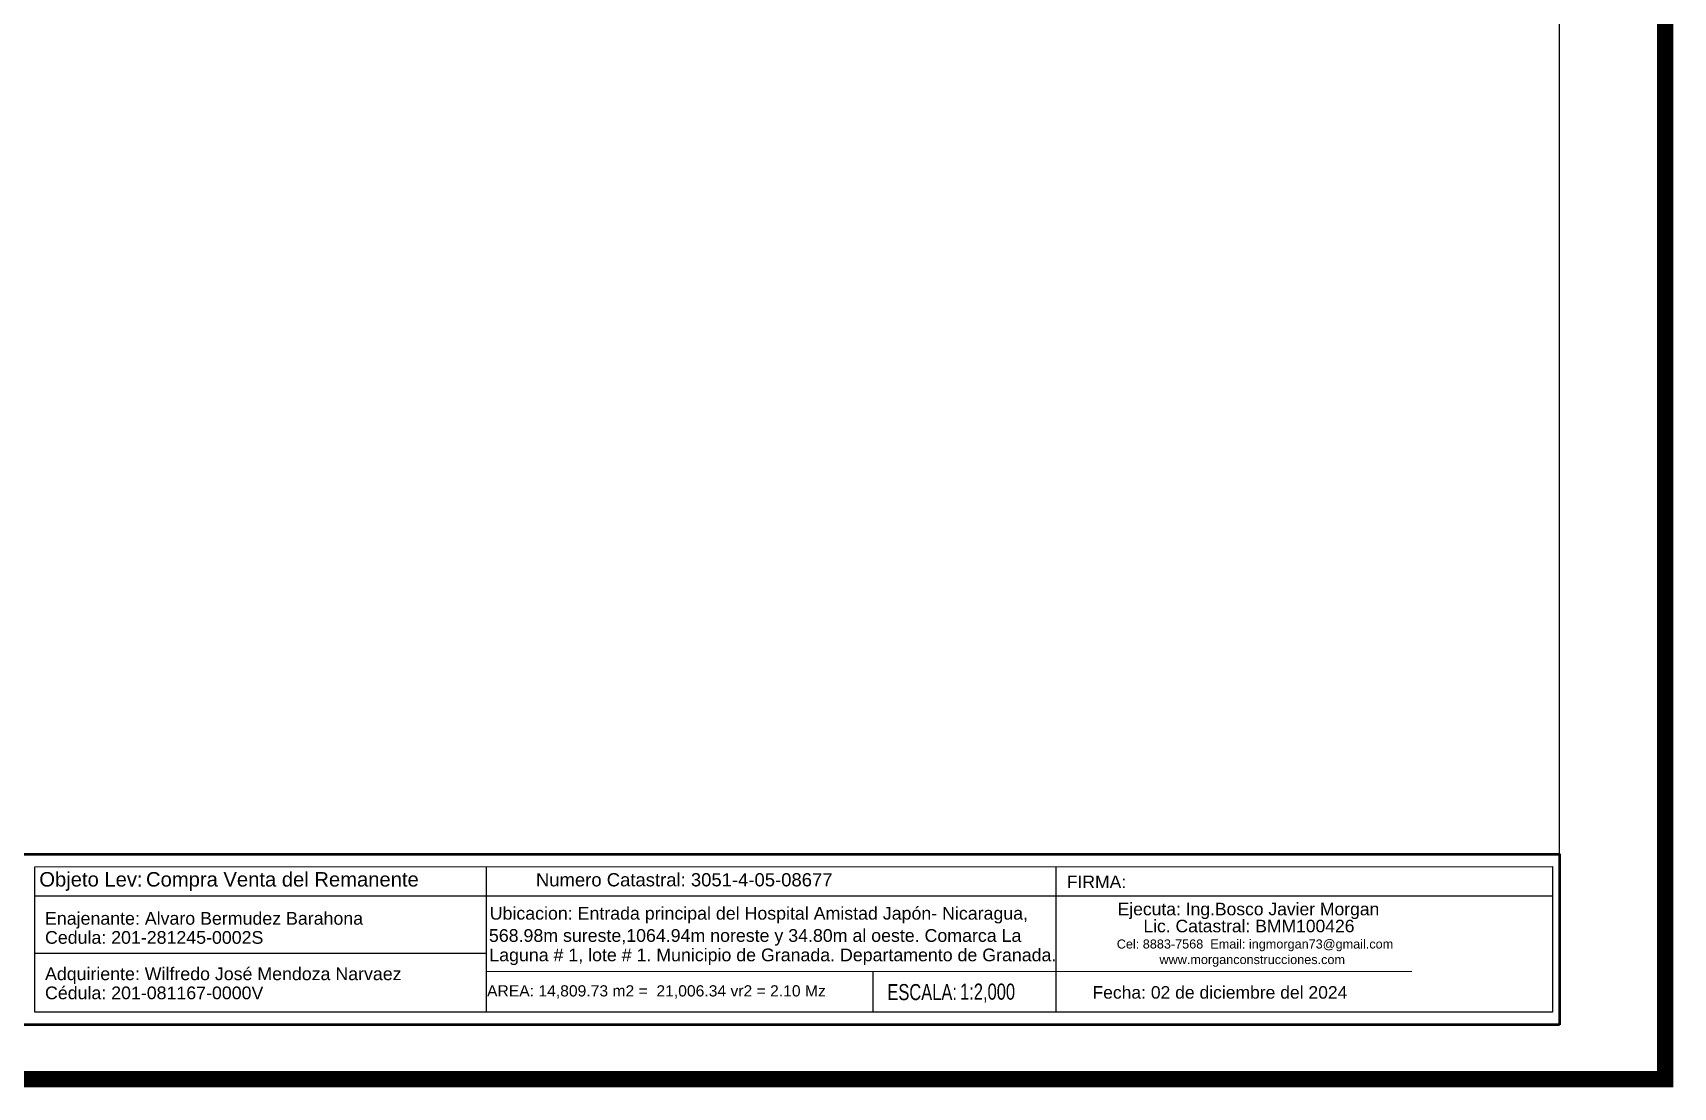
# Model space of a CAD drawing. Header units: millimetres. Extents: x 604022 to 1211550, y 1310365 to 2622648.
# Drawn here: x 604996.8 to 605229.5, y 1310555.3 to 1310704.9 of the extents above; entities that cross this region are included whole.
import ezdxf
from ezdxf.enums import TextEntityAlignment as Align

# ---------------------------------------------------------------- set-up
doc = ezdxf.new("R2010")
doc.units = ezdxf.units.MM
doc.layers.add('CAJETIN', color=5, linetype='Continuous')
doc.layers.add('FRAME 025', color=7, linetype='Continuous')
doc.styles.add('HECTOR LOPEZ', font='arial.ttf')
doc.styles.add('PI', font='arial.ttf', dxfattribs={"height": 0.4})
doc.styles.add('Style-ENGINEERING', font='ENGINEERING.shx')
doc.styles.add('TSN - Swis721 LtCn BT', font='swisscl.ttf')

msp = doc.modelspace()

# ---------------------------------------------------------------- linework, layer by layer
for p, q in [((605061.102, 1310586.533), (605061.102, 1310565.932)), ((605141.896, 1310586.545), (605141.896, 1310565.905)), ((604997.078, 1310582.414), (605137.451, 1310582.414)), ((605137.451, 1310582.414), (605212.375, 1310582.414)), ((605061.102, 1310571.699), (605192.389, 1310571.714)), ((605115.931, 1310571.605), (605115.931, 1310565.901))]:
    msp.add_line(p, q)
at = {"const_width": 2.28}
msp.add_lwpolyline([(604809.23, 1310556.394), (605228.33, 1310556.394), (605228.33, 1310853.394), (604809.23, 1310853.394)], close=True, dxfattribs=at)
at = {"lineweight": 50}
msp.add_lwpolyline([(605213.33, 1310564.098), (604995.262, 1310564.098), (604995.262, 1310588.346), (605213.33, 1310588.346)], close=True, dxfattribs=at)
msp.add_lwpolyline([(605212.375, 1310565.916), (604997.078, 1310565.883), (604997.078, 1310586.523), (605212.375, 1310586.556)], close=True)
msp.add_lwpolyline([(604997.078, 1310574.262), (605061.102, 1310574.262)])
at = {"layer": 'CAJETIN'}
for p, q in [((605213.33, 1310564.098), (605213.33, 1310838.394)), ((604824.23, 1310564.098), (605213.33, 1310564.098))]:
    msp.add_line(p, q, dxfattribs=at)

# ---------------------------------------------------------------- texts
at = {"color": 7, "lineweight": 50, "style": 'HECTOR LOPEZ'}
for s, height, p in [('Objeto Lev:', 2.05045, (604997.72, 1310583.734)), ('Compra Venta del Remanente ', 2.05045, (605012.857, 1310583.73)), ('Enajenante: Alvaro Bermudez Barahona', 1.8044, (604998.53, 1310578.315)), ('Ubicacion: Entrada principal del Hospital Amistad Japón- Nicaragua,', 1.8044, (605061.607, 1310579.034)), ('Cedula: 201-281245-0002S', 1.8044, (604998.53, 1310575.608)), ('568.98m sureste,1064.94m noreste y 34.80m al oeste. Comarca La ', 1.8044, (605061.496, 1310575.882)), ('Laguna # 1, lote # 1. Municipio de Granada. Departamento de Granada.', 1.8044, (605061.551, 1310573.127)), ('Adquiriente: Wilfredo José Mendoza Narvaez', 1.8044, (604998.53, 1310570.447)), ('Cédula: 201-081167-0000V', 1.8044, (604998.53, 1310567.739))]:
    msp.add_text(s, height=height, dxfattribs=at).set_placement(p)
at = {"style": 'PI'}
msp.add_text('AREA: 14,809.73 m2 =  21,006.34 vr2 = 2.10 Mz', height=1.5908, dxfattribs=at).set_placement((605061.227, 1310568.133))
at = {"attachment_point": 1, "style": 'Style-ENGINEERING'}
for s, insert, char_height, width in [('{\\fArial|b0|i0|c0|p34;Numero Catastral: 3051-4-05-08677}', (605068.165, 1310585.63), 1.87457, 91.96519), ('{\\fArial|b0|i0|c0|p34;FIRMA:}', (605143.466, 1310585.285), 1.77694, 69.63112), ('{\\fArial|b0|i0|c0|p34;Ejecuta: Ing.Bosco Javier Morgan}', (605150.67, 1310581.428), 1.77694, 69.63112), ('{\\fArial|b0|i0|c0|p34;Lic. Catastral: BMM100426}', (605154.327, 1310579.018), 1.77694, 69.63112), ('{\\fArial|b0|i0|c0|p34;Fecha: 02 de diciembre del 2024}', (605147.103, 1310569.6), 1.77694, 69.63112)]:
    msp.add_mtext(s, dxfattribs=dict(at, insert=insert, char_height=char_height, width=width))
at = {"color": 1, "insert": (605150.549, 1310576.22), "char_height": 1.28406, "width": 69.63112, "attachment_point": 1, "style": 'Style-ENGINEERING'}
msp.add_mtext('{\\fArial|b0|i0|c0|p34;Cel: 8883-7568  Email: ingmorgan73@gmail.com}', dxfattribs=at)
at = {"color": 5, "insert": (605156.605, 1310574.013), "char_height": 1.28406, "width": 69.63112, "attachment_point": 1, "style": 'Style-ENGINEERING'}
msp.add_mtext('{\\fArial|b0|i0|c0|p34;www.morganconstrucciones.com}', dxfattribs=at)
at = {"layer": 'FRAME 025', "color": 0, "style": 'TSN - Swis721 LtCn BT'}
for s, p in [('ESCALA:', (605118.007, 1310568.753)), ('1:2,000', (605128.322, 1310568.816))]:
    msp.add_text(s, height=2.2807, dxfattribs=at).set_placement(p, align=Align.MIDDLE_LEFT)

doc.saveas('drawing.dxf')
